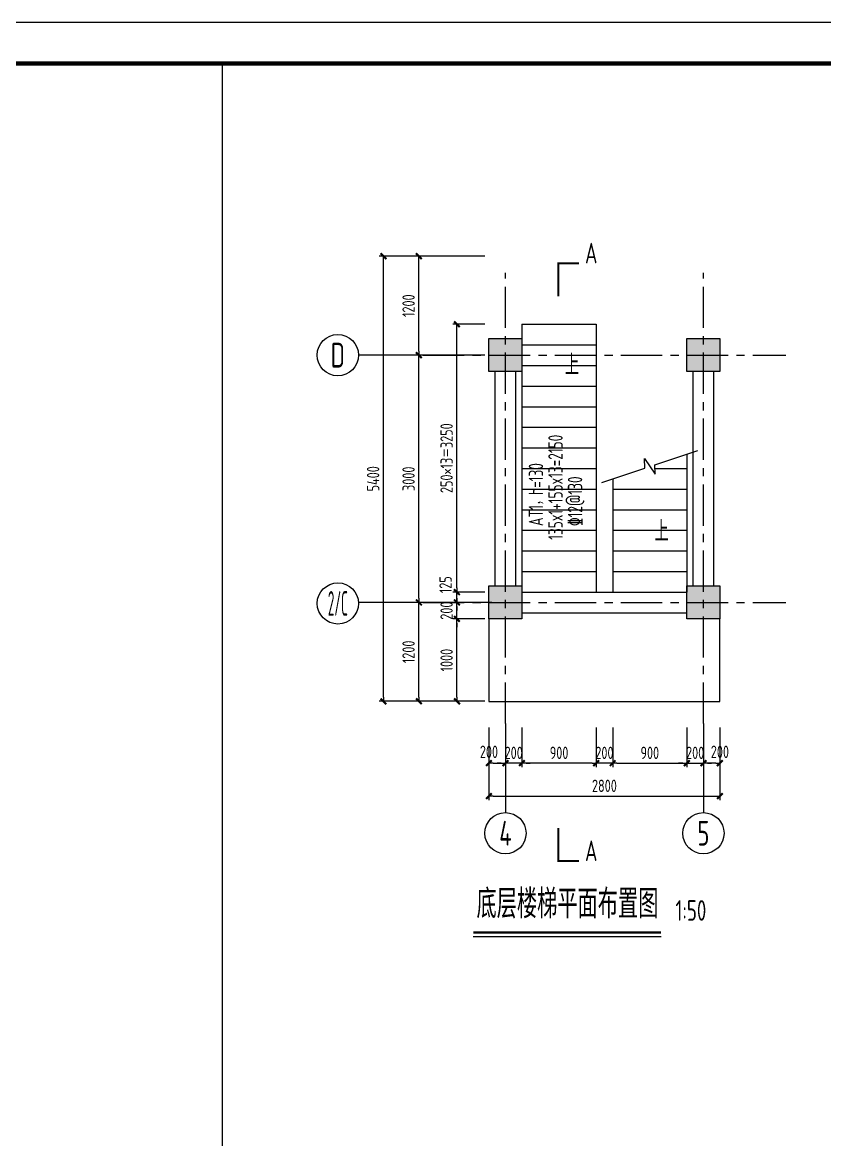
# Model space of a CAD drawing. Extents: x 665703 to 1047784, y -160603 to 92239.
# Drawn here: x 784470 to 803922, y -128295 to -101186 of the extents above; entities that cross this region are included whole.
import ezdxf
from ezdxf.enums import TextEntityAlignment as Align

# ---------------------------------------------------------------- set-up
doc = ezdxf.new("R2010")
doc.units = 0
doc.header["$LTSCALE"] = 800
doc.linetypes.add('CENTER', pattern=[2, 1.25, -0.25, 0.25, -0.25])
doc.layers.get('0').update_dxf_attribs({"linetype": 'CONTINUOUS'})
doc.layers.get('Defpoints').update_dxf_attribs({"linetype": 'CONTINUOUS'})
for name, color, linetype in [('AXIS', 4, 'CENTER'), ('COLU', 3, 'CONTINUOUS'), ('DIM', 2, 'CONTINUOUS'), ('HATCH', 254, 'CONTINUOUS'), ('NUM', 7, 'CONTINUOUS'), ('TEXT', 7, 'CONTINUOUS'), ('THICK', 6, 'CONTINUOUS'), ('THIN', 7, 'CONTINUOUS'), ('TK', 7, 'CONTINUOUS'), ('中粗', 3, 'CONTINUOUS'), ('柱', 2, 'CONTINUOUS'), ('细线', 7, 'CONTINUOUS')]:
    doc.layers.add(name, color=color, linetype=linetype)
doc.styles.add('TSSD_Axis', font='tssdeng.shx', dxfattribs={"width": 0.7, "bigfont": 'tssdchn.shx'})
doc.styles.add('TSSD_Dimension', font='Tssdeng.shx', dxfattribs={"width": 0.75, "bigfont": 'hztxt.shx'})
doc.styles.add('TSSD_Label', font='Tssdeng.shx', dxfattribs={"width": 0.7, "bigfont": 'hztxt.shx'})
doc.styles.add('TSSD_Norm', font='Tssdeng.shx', dxfattribs={"bigfont": 'hztxt.shx'})
doc.dimstyles.new('TSSD_50_100', dxfattribs={"dimtxt": 300, "dimasz": 100, "dimexe": 100, "dimexo": 100, "dimgap": 100, "dimtad": 1, "dimdec": 0, "dimlfac": 0.5, "dimzin": 0, "dimdsep": 46, "dimtxsty": 'TSSD_Dimension', "dimblk": '_tsdbk', "dimcen": 0, "dimdle": 100, "dimclrt": 7, "dimadec": 0, "dimazin": 0, "dimtfac": 1, "dimtdec": 0, "dimtix": 1, "dimtmove": 2, "dimatfit": 3, "dimldrblk": '_tsdbk', "dimfxl": 0, "dimtolj": 1, "dimtzin": 0, "dimarcsym": 0})

# ---------------------------------------------------------------- blocks, each defined once
blk = doc.blocks.new('ts_axno')
at = {"color": 0, "linetype": 'ByBlock', "lineweight": -2}
blk.add_circle((0, 0), 0.5, dxfattribs=at)
at = {"color": 0, "linetype": 'ByBlock', "lineweight": -2, "style": 'TSSD_Axis', "width": 0.7}
blk.add_attdef('A', text='', height=0.6, dxfattribs=at).set_placement((0, 0), align=Align.MIDDLE_CENTER)
blk = doc.blocks.new('_tsdbk')
blk.add_line((-1, 0), (0, 0))
blk.add_lwpolyline([(-0.7, -0.7, 0.5, 0.5, 0), (0.7, 0.7, 0.5, 0.5, 0)], format="xyseb")
blk = doc.blocks.new('*D546')
at = {"layer": 'Defpoints', "color": 0, "transparency": 16777216}
for p in [(776510, -115660), (777287, -115660), (777287, -117660)]:
    blk.add_point(p, dxfattribs=at)
at = {"layer": 'DIM', "color": 0, "lineweight": -2, "transparency": 16777216}
for p, q in [((777187, -115660), (776410, -115660)), ((776510, -117560), (776510, -115760)), ((777187, -117660), (776410, -117660))]:
    blk.add_line(p, q, dxfattribs=at)
at = {"layer": 'DIM', "color": 0, "lineweight": -2, "transparency": 16777216, "xscale": 100, "yscale": 100, "zscale": 100}
for p, rotation in [((776510, -115660), 90), ((776510, -117660), 270)]:
    blk.add_blockref('_tsdbk', p, dxfattribs=dict(at, rotation=rotation))
at = {"layer": 'DIM', "color": 7, "transparency": 16777216, "insert": (776260, -116660), "char_height": 300, "attachment_point": 5, "rotation": 90, "style": 'TSSD_Dimension'}
blk.add_mtext('\\A1;1000', dxfattribs=at)
blk = doc.blocks.new('*D547')
at = {"layer": 'Defpoints', "color": 0, "transparency": 16777216}
for p in [(776510, -115260), (777457, -115260), (777287, -115660)]:
    blk.add_point(p, dxfattribs=at)
at = {"layer": 'DIM', "color": 0, "lineweight": -2, "transparency": 16777216}
for p, q in [((776510, -115160), (776510, -115060)), ((777357, -115260), (776410, -115260)), ((776510, -115660), (776510, -115260)), ((777187, -115660), (776410, -115660)), ((776510, -115760), (776510, -115860))]:
    blk.add_line(p, q, dxfattribs=at)
at = {"layer": 'DIM', "color": 0, "lineweight": -2, "transparency": 16777216, "xscale": 100, "yscale": 100, "zscale": 100}
for p, rotation in [((776510, -115260), 270), ((776510, -115660), 90)]:
    blk.add_blockref('_tsdbk', p, dxfattribs=dict(at, rotation=rotation))
at = {"layer": 'DIM', "color": 7, "transparency": 16777216, "insert": (776260, -115460), "char_height": 300, "attachment_point": 5, "rotation": 90, "style": 'TSSD_Dimension'}
blk.add_mtext('\\A1;200', dxfattribs=at)
blk = doc.blocks.new('*D548')
at = {"layer": 'Defpoints', "color": 0, "transparency": 16777216}
for p in [(776510, -115010), (777037, -115010), (777457, -115260)]:
    blk.add_point(p, dxfattribs=at)
at = {"layer": 'DIM', "color": 0, "lineweight": -2, "transparency": 16777216}
for p, q in [((776510, -114910), (776510, -114810)), ((776937, -115010), (776410, -115010)), ((776510, -115260), (776510, -115010)), ((777357, -115260), (776410, -115260)), ((776510, -115360), (776510, -115460))]:
    blk.add_line(p, q, dxfattribs=at)
at = {"layer": 'DIM', "color": 0, "lineweight": -2, "transparency": 16777216, "xscale": 100, "yscale": 100, "zscale": 100}
for p, rotation in [((776510, -115010), 270), ((776510, -115260), 90)]:
    blk.add_blockref('_tsdbk', p, dxfattribs=dict(at, rotation=rotation))
at = {"layer": 'DIM', "color": 7, "transparency": 16777216, "insert": (776235, -114830), "char_height": 300, "attachment_point": 5, "rotation": 90, "style": 'TSSD_Dimension'}
blk.add_mtext('\\A1;125', dxfattribs=at)
blk = doc.blocks.new('*D549')
at = {"layer": 'Defpoints', "color": 0, "transparency": 16777216}
for p in [(776510, -108510), (777287, -108510), (777287, -115010)]:
    blk.add_point(p, dxfattribs=at)
at = {"layer": 'DIM', "color": 0, "lineweight": -2, "transparency": 16777216}
for p, q in [((777187, -108510), (776410, -108510)), ((776510, -114910), (776510, -108610)), ((777187, -115010), (776410, -115010))]:
    blk.add_line(p, q, dxfattribs=at)
at = {"layer": 'DIM', "color": 0, "lineweight": -2, "transparency": 16777216, "xscale": 100, "yscale": 100, "zscale": 100}
for p, rotation in [((776510, -108510), 90), ((776510, -115010), 270)]:
    blk.add_blockref('_tsdbk', p, dxfattribs=dict(at, rotation=rotation))
at = {"layer": 'DIM', "color": 7, "transparency": 16777216, "insert": (776260, -111760), "char_height": 300, "attachment_point": 5, "rotation": 90, "style": 'TSSD_Dimension'}
blk.add_mtext('\\A1;250×13＝3250', dxfattribs=at)
blk = doc.blocks.new('*D550')
at = {"layer": 'Defpoints', "color": 0, "transparency": 16777216}
for p in [(775588, -115260), (777287, -115260), (777287, -117660)]:
    blk.add_point(p, dxfattribs=at)
at = {"layer": 'DIM', "color": 0, "lineweight": -2, "transparency": 16777216}
for p, q in [((777187, -115260), (775488, -115260)), ((775588, -117560), (775588, -115360)), ((777187, -117660), (775488, -117660))]:
    blk.add_line(p, q, dxfattribs=at)
at = {"layer": 'DIM', "color": 0, "lineweight": -2, "transparency": 16777216, "xscale": 100, "yscale": 100, "zscale": 100}
for p, rotation in [((775588, -115260), 90), ((775588, -117660), 270)]:
    blk.add_blockref('_tsdbk', p, dxfattribs=dict(at, rotation=rotation))
at = {"layer": 'DIM', "color": 7, "transparency": 16777216, "insert": (775338, -116460), "char_height": 300, "attachment_point": 5, "rotation": 90, "style": 'TSSD_Dimension'}
blk.add_mtext('\\A1;1200', dxfattribs=at)
blk = doc.blocks.new('*D551')
at = {"layer": 'Defpoints', "color": 0, "transparency": 16777216}
for p in [(775588, -109260), (777287, -109260), (777287, -115260)]:
    blk.add_point(p, dxfattribs=at)
at = {"layer": 'DIM', "color": 0, "lineweight": -2, "transparency": 16777216}
for p, q in [((777187, -109260), (775488, -109260)), ((775588, -115160), (775588, -109360)), ((777187, -115260), (775488, -115260))]:
    blk.add_line(p, q, dxfattribs=at)
at = {"layer": 'DIM', "color": 0, "lineweight": -2, "transparency": 16777216, "xscale": 100, "yscale": 100, "zscale": 100}
for p, rotation in [((775588, -109260), 90), ((775588, -115260), 270)]:
    blk.add_blockref('_tsdbk', p, dxfattribs=dict(at, rotation=rotation))
at = {"layer": 'DIM', "color": 7, "transparency": 16777216, "insert": (775338, -112260), "char_height": 300, "attachment_point": 5, "rotation": 90, "style": 'TSSD_Dimension'}
blk.add_mtext('\\A1;3000', dxfattribs=at)
blk = doc.blocks.new('*D552')
at = {"layer": 'Defpoints', "color": 0, "transparency": 16777216}
for p in [(775588, -106860), (777287, -106860), (777287, -109260)]:
    blk.add_point(p, dxfattribs=at)
at = {"layer": 'DIM', "color": 0, "lineweight": -2, "transparency": 16777216}
for p, q in [((777187, -106860), (775488, -106860)), ((775588, -109160), (775588, -106960)), ((777187, -109260), (775488, -109260))]:
    blk.add_line(p, q, dxfattribs=at)
at = {"layer": 'DIM', "color": 0, "lineweight": -2, "transparency": 16777216, "xscale": 100, "yscale": 100, "zscale": 100}
for p, rotation in [((775588, -106860), 90), ((775588, -109260), 270)]:
    blk.add_blockref('_tsdbk', p, dxfattribs=dict(at, rotation=rotation))
at = {"layer": 'DIM', "color": 7, "transparency": 16777216, "insert": (775338, -108060), "char_height": 300, "attachment_point": 5, "rotation": 90, "style": 'TSSD_Dimension'}
blk.add_mtext('\\A1;1200', dxfattribs=at)
blk = doc.blocks.new('*D553')
at = {"layer": 'Defpoints', "color": 0, "transparency": 16777216}
for p in [(777687, -118199), (778087, -118199), (777687, -119160)]:
    blk.add_point(p, dxfattribs=at)
at = {"layer": 'DIM', "color": 0, "lineweight": -2, "transparency": 16777216}
for p, q in [((777687, -118299), (777687, -119260)), ((778087, -118299), (778087, -119260)), ((777587, -119160), (777487, -119160)), ((778087, -119160), (777687, -119160)), ((778187, -119160), (778287, -119160))]:
    blk.add_line(p, q, dxfattribs=at)
at = {"layer": 'DIM', "color": 0, "lineweight": -2, "transparency": 16777216, "xscale": 100, "yscale": 100, "zscale": 100}
blk.add_blockref('_tsdbk', (777687, -119160), dxfattribs=at)
at = {"layer": 'DIM', "color": 0, "lineweight": -2, "transparency": 16777216, "xscale": 100, "yscale": 100, "zscale": 100, "rotation": 180}
blk.add_blockref('_tsdbk', (778087, -119160), dxfattribs=at)
at = {"layer": 'DIM', "color": 7, "transparency": 16777216, "insert": (777887, -118910), "char_height": 300, "attachment_point": 5, "style": 'TSSD_Dimension'}
blk.add_mtext('\\A1;200', dxfattribs=at)
blk = doc.blocks.new('*D554')
at = {"layer": 'Defpoints', "color": 0, "transparency": 16777216}
for p in [(777287, -118199), (782887, -118199), (782887, -119960)]:
    blk.add_point(p, dxfattribs=at)
at = {"layer": 'DIM', "color": 0, "lineweight": -2, "transparency": 16777216}
for p, q in [((777287, -118299), (777287, -120060)), ((782887, -118299), (782887, -120060)), ((777387, -119960), (782787, -119960))]:
    blk.add_line(p, q, dxfattribs=at)
at = {"layer": 'DIM', "color": 0, "lineweight": -2, "transparency": 16777216, "xscale": 100, "yscale": 100, "zscale": 100, "rotation": 180}
blk.add_blockref('_tsdbk', (777287, -119960), dxfattribs=at)
at = {"layer": 'DIM', "color": 0, "lineweight": -2, "transparency": 16777216, "xscale": 100, "yscale": 100, "zscale": 100}
blk.add_blockref('_tsdbk', (782887, -119960), dxfattribs=at)
at = {"layer": 'DIM', "color": 7, "transparency": 16777216, "insert": (780087, -119710), "char_height": 300, "attachment_point": 5, "style": 'TSSD_Dimension'}
blk.add_mtext('\\A1;2800', dxfattribs=at)
blk = doc.blocks.new('*D555')
at = {"layer": 'Defpoints', "color": 0, "transparency": 16777216}
for p in [(777287, -118199), (777687, -118199), (777687, -119160)]:
    blk.add_point(p, dxfattribs=at)
at = {"layer": 'DIM', "color": 0, "lineweight": -2, "transparency": 16777216}
for p, q in [((777287, -118299), (777287, -119260)), ((777687, -118299), (777687, -119260)), ((777387, -119160), (777587, -119160))]:
    blk.add_line(p, q, dxfattribs=at)
at = {"layer": 'DIM', "color": 0, "lineweight": -2, "transparency": 16777216, "xscale": 100, "yscale": 100, "zscale": 100, "rotation": 180}
blk.add_blockref('_tsdbk', (777287, -119160), dxfattribs=at)
at = {"layer": 'DIM', "color": 0, "lineweight": -2, "transparency": 16777216, "xscale": 100, "yscale": 100, "zscale": 100}
blk.add_blockref('_tsdbk', (777687, -119160), dxfattribs=at)
at = {"layer": 'DIM', "color": 7, "transparency": 16777216, "insert": (777287, -118885), "char_height": 300, "attachment_point": 5, "style": 'TSSD_Dimension'}
blk.add_mtext('\\A1;200', dxfattribs=at)
blk = doc.blocks.new('*D556')
at = {"layer": 'Defpoints', "color": 0, "transparency": 16777216}
for p in [(782487, -118199), (782887, -118199), (782487, -119160)]:
    blk.add_point(p, dxfattribs=at)
at = {"layer": 'DIM', "color": 0, "lineweight": -2, "transparency": 16777216}
for p, q in [((782487, -118299), (782487, -119260)), ((782887, -118299), (782887, -119260)), ((782787, -119160), (782587, -119160))]:
    blk.add_line(p, q, dxfattribs=at)
at = {"layer": 'DIM', "color": 0, "lineweight": -2, "transparency": 16777216, "xscale": 100, "yscale": 100, "zscale": 100, "rotation": 180}
blk.add_blockref('_tsdbk', (782487, -119160), dxfattribs=at)
at = {"layer": 'DIM', "color": 0, "lineweight": -2, "transparency": 16777216, "xscale": 100, "yscale": 100, "zscale": 100}
blk.add_blockref('_tsdbk', (782887, -119160), dxfattribs=at)
at = {"layer": 'DIM', "color": 7, "transparency": 16777216, "insert": (782887, -118885), "char_height": 300, "attachment_point": 5, "style": 'TSSD_Dimension'}
blk.add_mtext('\\A1;200', dxfattribs=at)
blk = doc.blocks.new('*D557')
at = {"layer": 'Defpoints', "color": 0, "transparency": 16777216}
for p in [(774729, -106860), (777037, -106860), (777037, -117660)]:
    blk.add_point(p, dxfattribs=at)
at = {"layer": 'DIM', "color": 0, "lineweight": -2, "transparency": 16777216}
for p, q in [((776937, -106860), (774629, -106860)), ((774729, -117560), (774729, -106960)), ((776937, -117660), (774629, -117660))]:
    blk.add_line(p, q, dxfattribs=at)
at = {"layer": 'DIM', "color": 0, "lineweight": -2, "transparency": 16777216, "xscale": 100, "yscale": 100, "zscale": 100}
for p, rotation in [((774729, -106860), 90), ((774729, -117660), 270)]:
    blk.add_blockref('_tsdbk', p, dxfattribs=dict(at, rotation=rotation))
at = {"layer": 'DIM', "color": 7, "transparency": 16777216, "insert": (774479, -112260), "char_height": 300, "attachment_point": 5, "rotation": 90, "style": 'TSSD_Dimension'}
blk.add_mtext('\\A1;5400', dxfattribs=at)
blk = doc.blocks.new('*D558')
at = {"layer": 'Defpoints', "color": 0, "transparency": 16777216}
for p in [(778087, -118199), (779887, -118199), (778087, -119160)]:
    blk.add_point(p, dxfattribs=at)
at = {"layer": 'DIM', "color": 0, "lineweight": -2, "transparency": 16777216}
for p, q in [((778087, -118299), (778087, -119260)), ((779887, -118299), (779887, -119260)), ((779787, -119160), (778187, -119160))]:
    blk.add_line(p, q, dxfattribs=at)
at = {"layer": 'DIM', "color": 0, "lineweight": -2, "transparency": 16777216, "xscale": 100, "yscale": 100, "zscale": 100, "rotation": 180}
blk.add_blockref('_tsdbk', (778087, -119160), dxfattribs=at)
at = {"layer": 'DIM', "color": 0, "lineweight": -2, "transparency": 16777216, "xscale": 100, "yscale": 100, "zscale": 100}
blk.add_blockref('_tsdbk', (779887, -119160), dxfattribs=at)
at = {"layer": 'DIM', "color": 7, "transparency": 16777216, "insert": (778987, -118910), "char_height": 300, "attachment_point": 5, "style": 'TSSD_Dimension'}
blk.add_mtext('\\A1;900', dxfattribs=at)
blk = doc.blocks.new('*D559')
at = {"layer": 'Defpoints', "color": 0, "transparency": 16777216}
for p in [(779887, -118199), (780287, -118199), (779887, -119160)]:
    blk.add_point(p, dxfattribs=at)
at = {"layer": 'DIM', "color": 0, "lineweight": -2, "transparency": 16777216}
for p, q in [((779887, -118299), (779887, -119260)), ((780287, -118299), (780287, -119260)), ((779787, -119160), (779687, -119160)), ((780287, -119160), (779887, -119160)), ((780387, -119160), (780487, -119160))]:
    blk.add_line(p, q, dxfattribs=at)
at = {"layer": 'DIM', "color": 0, "lineweight": -2, "transparency": 16777216, "xscale": 100, "yscale": 100, "zscale": 100}
blk.add_blockref('_tsdbk', (779887, -119160), dxfattribs=at)
at = {"layer": 'DIM', "color": 0, "lineweight": -2, "transparency": 16777216, "xscale": 100, "yscale": 100, "zscale": 100, "rotation": 180}
blk.add_blockref('_tsdbk', (780287, -119160), dxfattribs=at)
at = {"layer": 'DIM', "color": 7, "transparency": 16777216, "insert": (780087, -118910), "char_height": 300, "attachment_point": 5, "style": 'TSSD_Dimension'}
blk.add_mtext('\\A1;200', dxfattribs=at)
blk = doc.blocks.new('*D560')
at = {"layer": 'Defpoints', "color": 0, "transparency": 16777216}
for p in [(782087, -118199), (782487, -118199), (782487, -119160)]:
    blk.add_point(p, dxfattribs=at)
at = {"layer": 'DIM', "color": 0, "lineweight": -2, "transparency": 16777216}
for p, q in [((782087, -118299), (782087, -119260)), ((782487, -118299), (782487, -119260)), ((781987, -119160), (781887, -119160)), ((782087, -119160), (782487, -119160)), ((782587, -119160), (782687, -119160))]:
    blk.add_line(p, q, dxfattribs=at)
at = {"layer": 'DIM', "color": 0, "lineweight": -2, "transparency": 16777216, "xscale": 100, "yscale": 100, "zscale": 100}
blk.add_blockref('_tsdbk', (782087, -119160), dxfattribs=at)
at = {"layer": 'DIM', "color": 0, "lineweight": -2, "transparency": 16777216, "xscale": 100, "yscale": 100, "zscale": 100, "rotation": 180}
blk.add_blockref('_tsdbk', (782487, -119160), dxfattribs=at)
at = {"layer": 'DIM', "color": 7, "transparency": 16777216, "insert": (782287, -118910), "char_height": 300, "attachment_point": 5, "style": 'TSSD_Dimension'}
blk.add_mtext('\\A1;200', dxfattribs=at)
blk = doc.blocks.new('*D561')
at = {"layer": 'Defpoints', "color": 0, "transparency": 16777216}
for p in [(780287, -118199), (782087, -118199), (782087, -119160)]:
    blk.add_point(p, dxfattribs=at)
at = {"layer": 'DIM', "color": 0, "lineweight": -2, "transparency": 16777216}
for p, q in [((780287, -118299), (780287, -119260)), ((782087, -118299), (782087, -119260)), ((780387, -119160), (781987, -119160))]:
    blk.add_line(p, q, dxfattribs=at)
at = {"layer": 'DIM', "color": 0, "lineweight": -2, "transparency": 16777216, "xscale": 100, "yscale": 100, "zscale": 100, "rotation": 180}
blk.add_blockref('_tsdbk', (780287, -119160), dxfattribs=at)
at = {"layer": 'DIM', "color": 0, "lineweight": -2, "transparency": 16777216, "xscale": 100, "yscale": 100, "zscale": 100}
blk.add_blockref('_tsdbk', (782087, -119160), dxfattribs=at)
at = {"layer": 'DIM', "color": 7, "transparency": 16777216, "insert": (781187, -118910), "char_height": 300, "attachment_point": 5, "style": 'TSSD_Dimension'}
blk.add_mtext('\\A1;900', dxfattribs=at)

msp = doc.modelspace()

# ---------------------------------------------------------------- hatches: boundary and pattern name
at = {"layer": 'HATCH'}
for points in [[(795782.8, -108860.5), (796582.8, -108860.5), (796582.8, -109660.5), (795782.8, -109660.5)], [(800582.8, -108860.5), (801382.8, -108860.5), (801382.8, -109660.5), (800582.8, -109660.5)], [(795782.8, -114860.5), (796582.8, -114860.5), (796582.8, -115660.5), (795782.8, -115660.5)], [(800582.8, -114860.5), (801382.8, -114860.5), (801382.8, -115660.5), (800582.8, -115660.5)]]:
    msp.add_hatch(color=256, dxfattribs=at).paths.add_polyline_path(points)

# ---------------------------------------------------------------- linework, layer by layer
at = {"layer": 'AXIS'}
for p, q in [((796182.8, -118199.5), (796182.8, -107260.5)), ((800982.8, -118199.5), (800982.8, -107260.5)), ((794182.8, -109260.5), (802982.8, -109260.5)), ((794182.8, -115260.5), (802982.8, -115260.5))]:
    msp.add_line(p, q, dxfattribs=at)
at = {"layer": 'COLU'}
for points in [[(795782.8, -108860.5), (796582.8, -108860.5), (796582.8, -109660.5), (795782.8, -109660.5)], [(800582.8, -108860.5), (801382.8, -108860.5), (801382.8, -109660.5), (800582.8, -109660.5)], [(795782.8, -114860.5), (796582.8, -114860.5), (796582.8, -115660.5), (795782.8, -115660.5)], [(800582.8, -114860.5), (801382.8, -114860.5), (801382.8, -115660.5), (800582.8, -115660.5)]]:
    msp.add_lwpolyline(points, close=True, dxfattribs=at)
at = {"layer": 'NUM'}
for p, q in [((794182.8, -109260.5), (792618.3, -109260.5)), ((794833.9, -115260.5), (792619.5, -115260.5)), ((796182.8, -118199.5), (796182.8, -120360.2)), ((800982.8, -118199.5), (800982.8, -120360.2))]:
    msp.add_line(p, q, dxfattribs=at)
msp.add_lwpolyline([(795401.5, -123268.6, 50, 50, 0), (799955.2, -123268.6, 50, 50, 0)], format="xyseb", dxfattribs=at)
msp.add_lwpolyline([(795401.5, -123368.6), (799955.2, -123368.6)], dxfattribs=at)
at = {"layer": 'THICK', "const_width": 50}
for points in [[(797962.3, -107033.7), (797462.3, -107033.7), (797462.3, -107833.7)], [(797462.3, -120735.6), (797462.3, -121535.6), (797962.3, -121535.6)]]:
    msp.add_lwpolyline(points, dxfattribs=at)
at = {"layer": 'THIN'}
msp.add_lwpolyline([(798517.2, -112349.1), (799559.5, -112001.3), (799556.2, -111770.4), (799809.3, -112149.8), (799806.1, -111919), (800848.4, -111571.2)], dxfattribs=at)
at = {"layer": 'TK', "color": 2}
msp.add_lwpolyline([(849137.2, -101185.5), (765037.2, -101185.5), (765037.2, -160585.5), (849137.2, -160585.5)], close=True, dxfattribs=at)
at = {"layer": 'TK', "color": 2, "const_width": 100}
msp.add_lwpolyline([(767537.2, -102185.5), (848137.2, -102185.5), (848137.2, -159585.5), (767537.2, -159585.5)], close=True, dxfattribs=at)
at = {"layer": '中粗'}
for p, q in [((796582.8, -108510.5), (796582.8, -114860.5)), ((796582.8, -108510.5), (798382.8, -108510.5)), ((798382.8, -108510.5), (798382.8, -115010.5)), ((796582.8, -109010.5), (798382.8, -109010.5)), ((796582.8, -109510.5), (798382.8, -109510.5)), ((795932.8, -114860.5), (795932.8, -109660.5)), ((796432.8, -114860.5), (796432.8, -109660.5)), ((800732.8, -114860.5), (800732.8, -109660.5)), ((801232.8, -114860.5), (801232.8, -109660.5)), ((796582.8, -110010.5), (798382.8, -110010.5)), ((796582.8, -110510.5), (798382.8, -110510.5)), ((796582.8, -111010.5), (798382.8, -111010.5)), ((796582.8, -111510.5), (798382.8, -111510.5)), ((800582.8, -111659.8), (800582.8, -115010.5)), ((796582.8, -112010.5), (798382.8, -112010.5)), ((799807.4, -112010.5), (800582.8, -112010.5)), ((798782.8, -112260.5), (798782.8, -115010.5)), ((796582.8, -112510.5), (798382.8, -112510.5)), ((798782.8, -112510.5), (800582.8, -112510.5)), ((796582.8, -113010.5), (798382.8, -113010.5)), ((798782.8, -113010.5), (800582.8, -113010.5)), ((796582.8, -113510.5), (798382.8, -113510.5)), ((798782.8, -113510.5), (800582.8, -113510.5)), ((796582.8, -114010.5), (798382.8, -114010.5)), ((798782.8, -114010.5), (800582.8, -114010.5)), ((796582.8, -114510.5), (798382.8, -114510.5)), ((798782.8, -114510.5), (800582.8, -114510.5)), ((796582.8, -115010.5), (800582.8, -115010.5)), ((795782.8, -115660.5), (795782.8, -117660.5)), ((796582.8, -115510.5), (800582.8, -115510.5)), ((801382.8, -117660.5), (801382.8, -115660.5)), ((795782.8, -117660.5), (801382.8, -117660.5))]:
    msp.add_line(p, q, dxfattribs=at)
at = {"layer": '柱'}
msp.add_line((789313.1, -102185.5), (789313.1, -159585.5), dxfattribs=at)
at = {"layer": '细线'}
for points in [[(797482.8, -108347.7, 0, 0, 0), (797482.8, -108347.7, 0, 0, 0), (797482.8, -108347.7, 0, 0, 0), (797482.8, -109295, 100, 0, 0), (797482.8, -109755.4, 0, 0, 0)], [(799689.4, -115679.3, 0, 0, 0), (799689.4, -115679.3, 0, 0, 0), (799689.4, -115679.3, 0, 0, 0), (799689.4, -113744.1, 100, 0, 0), (799689.4, -113283.8, 0, 0, 0)]]:
    msp.add_lwpolyline(points, format="xyseb", dxfattribs=at)

# ---------------------------------------------------------------- block references
at = {"layer": 'NUM'}
ref = msp.add_blockref('ts_axno', (792118.3, -109260.5), dxfattribs=dict(at, xscale=1000, yscale=1000, zscale=1000))
ref.add_attrib('D', 'D', dxfattribs={"height": 600, "style": 'TSSD_Axis', "width": 0.7}).set_placement((792118.3, -109260.5), align=Align.MIDDLE_CENTER)
ref = msp.add_blockref('ts_axno', (792119.5, -115284.6), dxfattribs=dict(at, xscale=1000, yscale=1000, zscale=1000))
ref.add_attrib('1/A', '2/C', dxfattribs={"height": 600, "style": 'TSSD_Axis', "width": 0.4}).set_placement((792119.5, -115284.6), align=Align.MIDDLE_CENTER)
ref = msp.add_blockref('ts_axno', (796182.8, -120860.2), dxfattribs=dict(at, xscale=1000, yscale=1000, zscale=1000))
ref.add_attrib('4', '4', dxfattribs={"height": 600, "style": 'TSSD_Axis', "width": 0.7}).set_placement((796182.8, -120860.2), align=Align.MIDDLE_CENTER)
ref = msp.add_blockref('ts_axno', (800982.8, -120860.2), dxfattribs=dict(at, xscale=1000, yscale=1000, zscale=1000))
ref.add_attrib('5', '5', dxfattribs={"height": 600, "style": 'TSSD_Axis', "width": 0.7}).set_placement((800982.8, -120860.2), align=Align.MIDDLE_CENTER)

# ---------------------------------------------------------------- texts
at = {"layer": 'NUM', "style": 'TSSD_Norm', "width": 0.7}
for s, height, p in [('底层楼梯平面布置图', 700, (795480.8, -123134.1)), ('1:50', 500, (800305.2, -123134.1))]:
    msp.add_text(s, height=height, dxfattribs=at).set_placement(p, align=Align.BOTTOM_LEFT)
at = {"layer": 'TEXT', "style": 'TSSD_Norm', "width": 0.7}
for p in [(797621.4, -109746.5), (799795, -113780.6)]:
    msp.add_text('上', height=500, dxfattribs=at).set_placement(p)
for s, p in [('135x1+155x13=2150', (797571.6, -113741.2)), ('AT1，h=130', (797097.6, -113408.7)), ('%%13212@130', (798045.6, -113408.7))]:
    msp.add_text(s, height=350, rotation=90, dxfattribs=at).set_placement(p)
at = {"layer": 'THICK', "style": 'TSSD_Label', "width": 0.7}
for p in [(798112.3, -107033.7), (798112.3, -121535.6)]:
    msp.add_text('A', height=500, dxfattribs=at).set_placement(p)

# ---------------------------------------------------------------- dimensions: what is measured, and where the dimension line sits
at = {"layer": 'DIM'}
for base, p1, p2, angle, picture, middle in [((793224.4, -106860.5), (795532.8, -117660.5), (795532.8, -106860.5), 90, '*D557', (792974.4, -112260.5)), ((794083.9, -106860.5), (795782.8, -109260.5), (795782.8, -106860.5), 90, '*D552', (793833.9, -108060.5)), ((794083.9, -109260.5), (795782.8, -115260.5), (795782.8, -109260.5), 90, '*D551', (793833.9, -112260.5)), ((794083.9, -115260.5), (795782.8, -117660.5), (795782.8, -115260.5), 90, '*D550', (793833.9, -116460.5)), ((795005.9, -115260.5), (795782.8, -115660.5), (795952.9, -115260.5), 90, '*D547', (794755.9, -115460.5)), ((795005.9, -115660.5), (795782.8, -117660.5), (795782.8, -115660.5), 90, '*D546', (794755.9, -116660.5)), ((801382.8, -119960.2), (795782.8, -118199.5), (801382.8, -118199.5), 180, '*D554', (798582.8, -119710.2)), ((796182.8, -119160.2), (796582.8, -118199.5), (796182.8, -118199.5), 180, '*D553', (796382.8, -118910.2)), ((796582.8, -119160.2), (798382.8, -118199.5), (796582.8, -118199.5), 180, '*D558', (797482.8, -118910.2)), ((798382.8, -119160.2), (798782.8, -118199.5), (798382.8, -118199.5), 180, '*D559', (798582.8, -118910.2))]:
    dim = msp.add_linear_dim(base=base, p1=p1, p2=p2, angle=angle, dimstyle='TSSD_50_100', dxfattribs=at)
    dim.commit()
    dim.dimension.update_dxf_attribs({"geometry": picture, "text_midpoint": middle, "insert": (18495.6, 0)})
dim = msp.add_linear_dim(base=(795005.9, -108510.5), p1=(795782.8, -115010.5), p2=(795782.8, -108510.5), angle=90, text='250×13＝<>', dimstyle='TSSD_50_100', dxfattribs=at)
dim.commit()
dim.dimension.update_dxf_attribs({"geometry": '*D549', "text_midpoint": (794755.9, -111760.5), "insert": (18495.6, 0)})
for base, p1, p2, angle, picture, middle in [((795005.9, -115010.5), (795952.9, -115260.5), (795532.8, -115010.5), 90, '*D548', (794730.9, -114829.6)), ((800982.8, -119160.2), (801382.8, -118199.5), (800982.8, -118199.5), 180, '*D556', (801382.8, -118885.2))]:
    dim = msp.add_linear_dim(base=base, p1=p1, p2=p2, angle=angle, dimstyle='TSSD_50_100', dxfattribs=at)
    dim.commit()
    dim.dimension.update_dxf_attribs({"geometry": picture, "text_midpoint": middle, "dimtype": 160, "insert": (18495.6, 0)})
dim = msp.add_linear_dim(base=(796182.8, -119160.2), p1=(795782.8, -118199.5), p2=(796182.8, -118199.5), dimstyle='TSSD_50_100', dxfattribs=at)
dim.commit()
dim.dimension.update_dxf_attribs({"geometry": '*D555', "text_midpoint": (795782.8, -118885.2), "dimtype": 160, "insert": (18495.6, 0)})
for base, p1, p2, picture, middle in [((800582.8, -119160.2), (798782.8, -118199.5), (800582.8, -118199.5), '*D561', (799682.8, -118910.2)), ((800982.8, -119160.2), (800582.8, -118199.5), (800982.8, -118199.5), '*D560', (800782.8, -118910.2))]:
    dim = msp.add_linear_dim(base=base, p1=p1, p2=p2, dimstyle='TSSD_50_100', dxfattribs=at)
    dim.commit()
    dim.dimension.update_dxf_attribs({"geometry": picture, "text_midpoint": middle, "insert": (18495.6, 0)})

doc.saveas('drawing.dxf')
